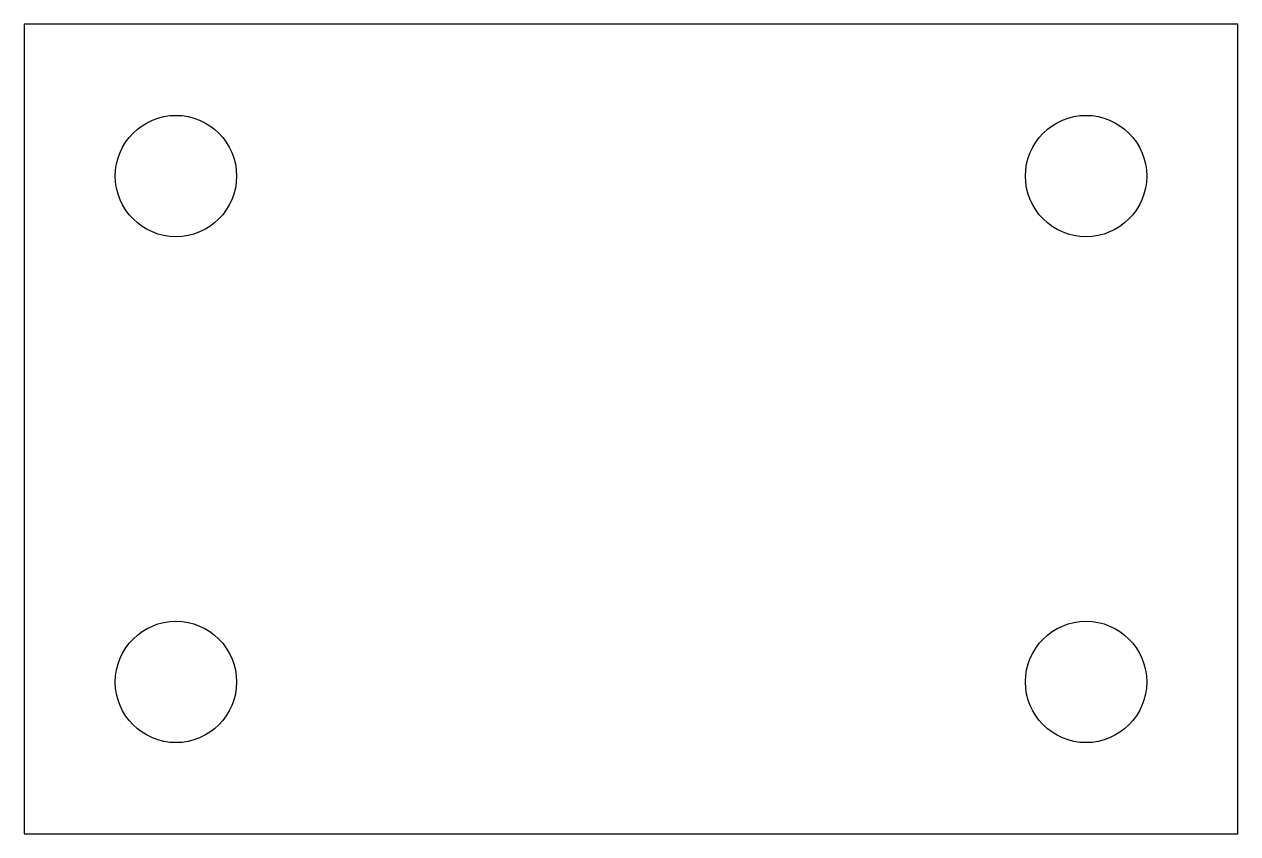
# Model space of a CAD drawing. Header units: metres. Extents: x 0 to 120, y 0 to 80.
import ezdxf

# ---------------------------------------------------------------- set-up
doc = ezdxf.new("R2010")
doc.units = ezdxf.units.M
doc.layers.add('Holes', color=2, linetype='Continuous')
doc.layers.add('Profile', color=1, linetype='Continuous')

msp = doc.modelspace()

# ---------------------------------------------------------------- linework, layer by layer
at = {"layer": 'Holes'}
for centre in [(15, 65), (105, 65), (15, 15), (105, 15)]:
    msp.add_circle(centre, 6, dxfattribs=at)
at = {"layer": 'Profile'}
msp.add_lwpolyline([(0, 0), (120, 0), (120, 80), (0, 80), (0, 0)], dxfattribs=at)

doc.saveas('drawing.dxf')
